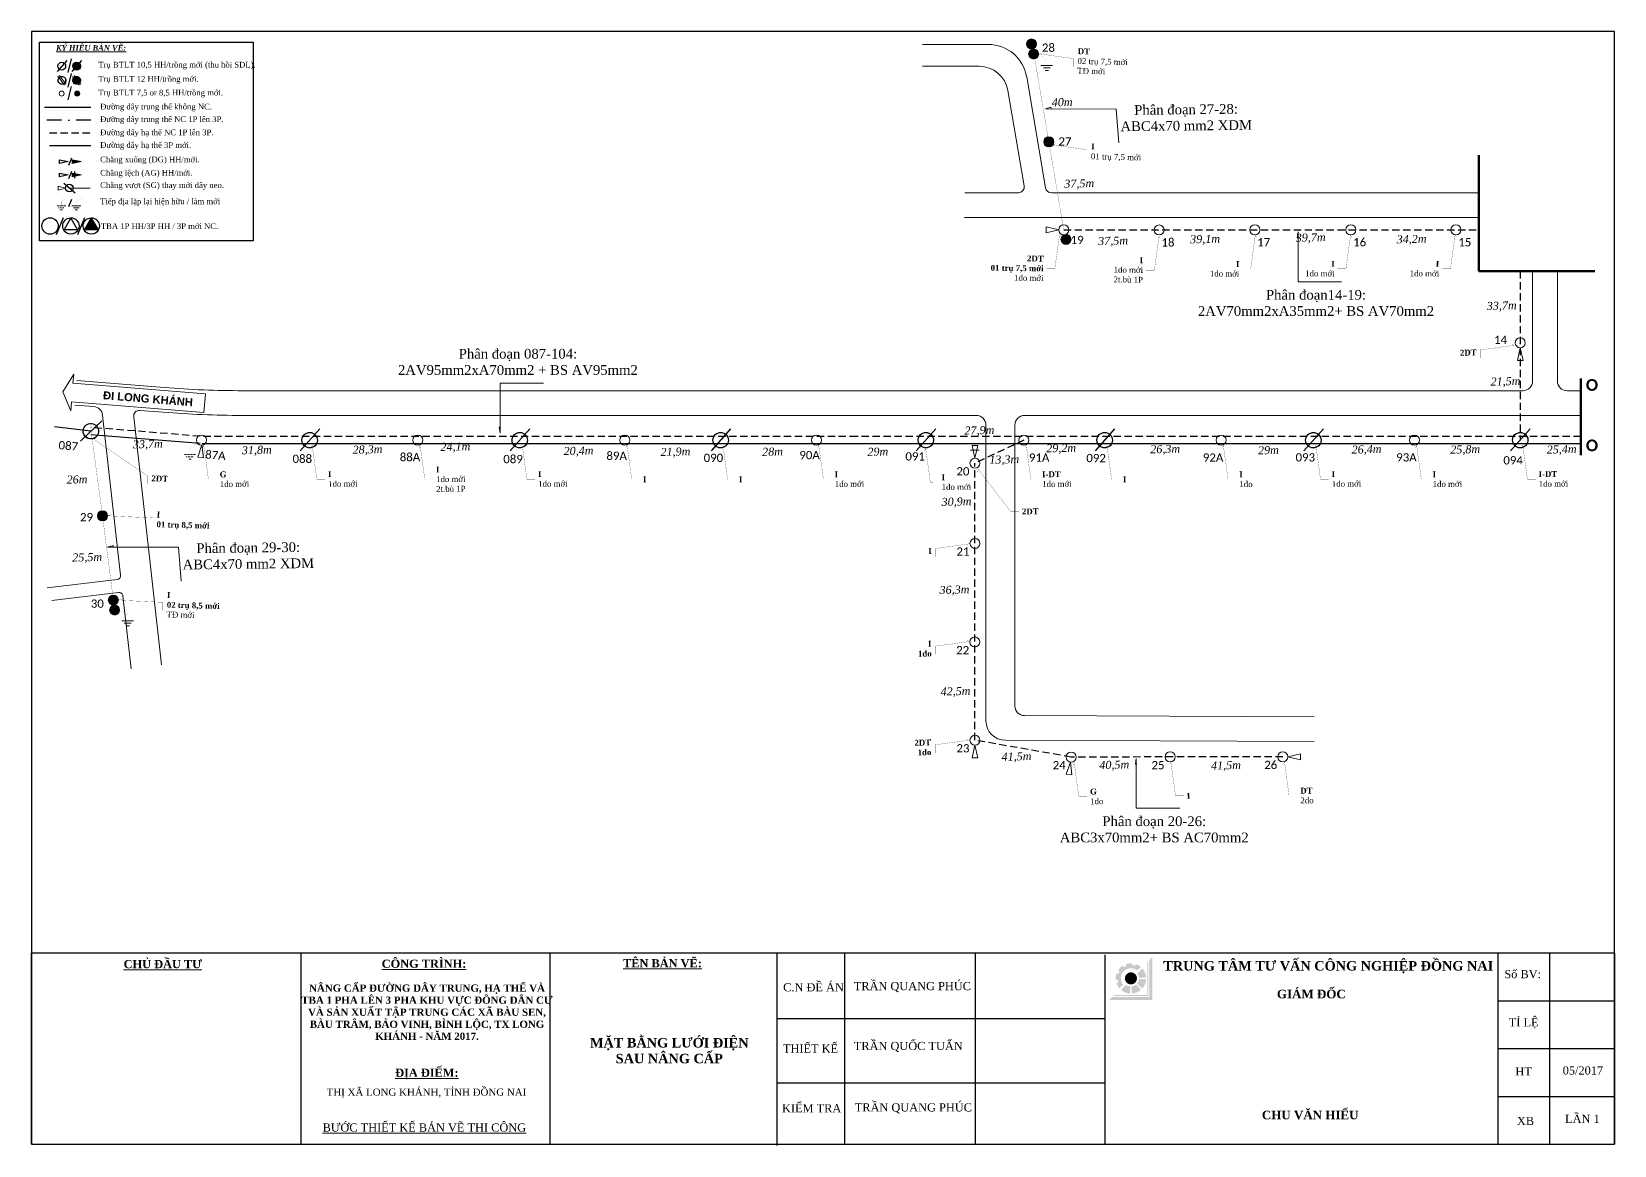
# Model space of a CAD drawing. Header units: metres. Extents: x 429925 to 893472, y 1245258 to 2552490.
# Drawn here: x 448604 to 449417, y 1260101 to 1260673 of the extents above; entities that cross this region are included whole.
import ezdxf

# ---------------------------------------------------------------- set-up
doc = ezdxf.new("R2010")
doc.units = ezdxf.units.M
doc.linetypes.add('DASHDOT', pattern=[1, 0.5, -0.25, 0, -0.25])
doc.linetypes.add('DASHED2', pattern=[0.375, 0.25, -0.125])
doc.layers.add('duong', color=2, linetype='Continuous', lineweight=15)
doc.layers.add('duong bao', color=3, linetype='Continuous', lineweight=13)
doc.layers.add('Khung ten', color=7, linetype='Continuous')
doc.layers.add('KHUNGBANVE', color=6, linetype='Continuous')
doc.styles.add('DAURAO', font='arial.ttf')
doc.styles.get("Standard").update_dxf_attribs({"font": 'arial.ttf'})
doc.styles.add('Unicode', font='times.ttf')
doc.linetypes.add('RAOKEM10', pattern='A,2.5,["x",DAURAO,S=0.75,R=0,X=0,Y=-0.252],2.5', length=5)

# ---------------------------------------------------------------- blocks, each defined once
blk = doc.blocks.new('A$C46BF4DDC')
at = {"color": 9, "linetype": 'Continuous'}
blk.add_line((9.91, 11.46), (0, 0), dxfattribs=at)
blk.add_lwpolyline([(0.89, 5.61, -1), (8.82, 5.61, -1)], format="xyb", close=True, dxfattribs=at)
blk = doc.blocks.new('A$C7B825D87')
at = {"layer": 'duong bao', "color": 1, "linetype": 'DASHED2', "lineweight": 20, "ltscale": 4}
for p, q in [((1.21, 2.48), (7.13, 2.48)), ((2.41, 1.31), (5.91, 1.31)), ((3.34, 0), (4.99, 0))]:
    blk.add_line(p, q, dxfattribs=at)
at = {"layer": 'duong bao', "color": 1, "linetype": 'DASHED2', "lineweight": 20, "ltscale": 4, "const_width": 0.0325}
blk.add_lwpolyline([(0.01, 8.11), (4.17, 5.43), (4.17, 2.48)], dxfattribs=at)
blk = doc.blocks.new('A$C16F73B65')
at = {"layer": 'duong bao', "lineweight": 50, "ltscale": 2}
blk.add_hatch(color=2, dxfattribs=at).paths.add_polyline_path([(0, 2.58, 1), (5.16, 2.58, 1)])
at = {"color": 4, "linetype": 'Continuous', "lineweight": 18}
blk.add_lwpolyline([(0, 2.58, -1), (5.16, 2.58, -1)], format="xyb", close=True, dxfattribs=at)
blk = doc.blocks.new('A$C45A47B40')
at = {"layer": 'duong bao', "color": 1, "lineweight": 20, "ltscale": 4}
for p, q in [((1.21, 2.48), (7.13, 2.48)), ((2.41, 1.31), (5.91, 1.31)), ((3.34, 0), (4.99, 0))]:
    blk.add_line(p, q, dxfattribs=at)
at = {"layer": 'duong bao', "color": 1, "lineweight": 20, "ltscale": 4, "const_width": 0.0325}
blk.add_lwpolyline([(0.01, 8.11), (4.17, 5.43), (4.17, 2.48)], dxfattribs=at)
blk = doc.blocks.new('A$C6542344A')
at = {"color": 9, "linetype": 'Continuous'}
for p, q in [((7.5, 9.8), (0, 1.2)), ((8.7, 8.6), (1.3, 0))]:
    blk.add_line(p, q, dxfattribs=at)
for points in [[(0.3, 4.9, -1), (8.2, 4.9, -1)], [(4.3, 1, -1), (4.3, 8.9, -1)]]:
    blk.add_lwpolyline(points, format="xyb", close=True, dxfattribs=at)

msp = doc.modelspace()

# ---------------------------------------------------------------- hatches: boundary and pattern name
at = {"layer": 'duong bao', "lineweight": 50, "ltscale": 2}
h = msp.add_hatch(color=256, dxfattribs=at)
edge = h.paths.add_edge_path()
edge.add_ellipse((448627.19, 1260655.05), major_axis=(1.4, 1.4), ratio=1, start_angle=364.08942, end_angle=494.94231)
edge.add_ellipse((448627.19, 1260655.05), major_axis=(1.4, 1.4), ratio=1, start_angle=134.94231, end_angle=184.08942)
edge.add_line((448625.89, 1260653.55), (448628.49, 1260656.55))
edge = h.paths.add_edge_path()
edge.add_ellipse((448627.19, 1260655.05), major_axis=(1.4, 1.4), ratio=1, start_angle=184.08942, end_angle=314.94231)
edge.add_ellipse((448627.19, 1260655.05), major_axis=(1.4, 1.4), ratio=1, start_angle=314.94231, end_angle=364.08942)
edge.add_line((448628.49, 1260656.55), (448625.89, 1260653.55))
h = msp.add_hatch(color=256, dxfattribs=at)
h.paths.add_polyline_path([(448619.21, 1260645.84, -1), (448619.98, 1260649.73, -1)], flags=17)
h.paths.add_polyline_path([(448619.98, 1260649.73, 1), (448619.21, 1260645.84, 1)], flags=17)
h = msp.add_hatch(color=256, dxfattribs=at)
edge = h.paths.add_edge_path()
edge.add_ellipse((448627.19, 1260647.73), major_axis=(1.4, 1.4), ratio=1, start_angle=364.08942, end_angle=494.94231)
edge.add_ellipse((448627.19, 1260647.73), major_axis=(1.4, 1.4), ratio=1, start_angle=134.94231, end_angle=184.08942)
edge.add_line((448625.89, 1260646.23), (448628.49, 1260649.23))
edge = h.paths.add_edge_path()
edge.add_ellipse((448627.19, 1260647.73), major_axis=(1.4, 1.4), ratio=1, start_angle=184.08942, end_angle=314.94231)
edge.add_ellipse((448627.19, 1260647.73), major_axis=(1.4, 1.4), ratio=1, start_angle=314.94231, end_angle=364.08942)
edge.add_line((448628.49, 1260649.23), (448625.89, 1260646.23))
h = msp.add_hatch(color=256, dxfattribs=at)
h.paths.add_polyline_path([(448626.81, 1260645.78, -1), (448627.58, 1260649.67, -1)], flags=17)
h.paths.add_polyline_path([(448627.58, 1260649.67, 1), (448626.81, 1260645.78, 1)], flags=17)
for points in [[(448627.58, 1260649.67, -1), (448626.81, 1260645.78, -1)], [(448629.44, 1260606.04), (448625.04, 1260606.98), (448625.04, 1260605.09)], [(448634.68, 1260576.9), (448631.22, 1260570.91), (448638.14, 1260570.91)]]:
    msp.add_hatch(color=256, dxfattribs=at).paths.add_polyline_path(points)
h = msp.add_hatch(color=256, dxfattribs=at)
h.paths.add_polyline_path([(448629.44, 1260599.2), (448626.3, 1260599.88), (448626.3, 1260598.52)])
h.paths.add_polyline_path([(448626.3, 1260598.52), (448626.3, 1260599.88), (448625.04, 1260600.15), (448625.04, 1260598.25)])
at = {"layer": 'Khung ten'}
h = msp.add_hatch(color=160, dxfattribs=at)
h.paths.add_polyline_path([(449179.66, 1260197.56), (449178.1, 1260196), (449178.1, 1260177.02), (449159.11, 1260177.02), (449157.55, 1260175.45), (449179.66, 1260175.45)])
h.paths.add_polyline_path([(449177.58, 1260195.48), (449177.06, 1260194.96), (449177.06, 1260178.06), (449160.16, 1260178.06), (449159.63, 1260177.54), (449177.58, 1260177.54)], flags=17)
for color, points in [(160, [(449173.75, 1260192.39, 0.10032), (449171.06, 1260193.93), (449170.73, 1260192.94, 0.055263), (449169.27, 1260193.25), (449169.37, 1260194.29, 0.110865), (449165.97, 1260193.87), (449166.32, 1260192.89, 0.055263), (449164.98, 1260192.23), (449164.42, 1260193.11, 0.110865), (449162, 1260190.69), (449162.88, 1260190.13, 0.055263), (449162.23, 1260188.79), (449161.24, 1260189.14, 0.110865), (449160.82, 1260185.74), (449161.86, 1260185.85, 0.055263), (449162.17, 1260184.38), (449161.18, 1260184.06, 0.10032), (449162.72, 1260181.36), (449164.57, 1260183.21, -0.904534), (449171.9, 1260190.54)]), (1, [(449171.73, 1260186.51, 1), (449165.48, 1260186.51, 1)])]:
    msp.add_hatch(color=color, dxfattribs=at).paths.add_polyline_path(points)
h = msp.add_hatch(color=104, dxfattribs=at)
h.paths.add_polyline_path([(449174.49, 1260191.66), (449171.9, 1260189.06, -0.149436), (449172.77, 1260186.79), (449176.41, 1260187.03, 0.16445)])
h.paths.add_polyline_path([(449176.41, 1260185.99), (449172.77, 1260186.23, -0.16445), (449171.74, 1260183.76), (449174.49, 1260181.36, 0.16445)])
h.paths.add_polyline_path([(449173.75, 1260180.62), (449171.35, 1260183.37, -0.16445), (449168.88, 1260182.35), (449169.13, 1260178.71, 0.16445)])
h.paths.add_polyline_path([(449168.08, 1260178.71), (449168.33, 1260182.35, -0.149436), (449166.05, 1260183.21), (449163.46, 1260180.62, 0.16445)])

# ---------------------------------------------------------------- linework, layer by layer
at = {"color": 4, "linetype": 'Continuous', "lineweight": 18}
for p, q in [((449095.34, 1260666.19), (449061.55, 1260666.19)), ((449090.66, 1260655), (449061.55, 1260655)), ((449124.78, 1260592.55), (449115.06, 1260649.55)), ((449113.8, 1260593.56), (449105.45, 1260642.52)), ((449161.05, 1260633.04), (449162.47, 1260615.69)), ((449110.84, 1260590.06), (449083.29, 1260590.06)), ((449347.24, 1260590.06), (449127.74, 1260590.06)), ((449347.24, 1260577.36), (449083.21, 1260577.36)), ((449374.89, 1260493.36), (449374.89, 1260549.71)), ((449387.59, 1260493.36), (449387.59, 1260549.71)), ((449254.44, 1260544.3), (449276.75, 1260544.3)), ((448627.31, 1260493.63), (448672.17, 1260489.99)), ((448844.59, 1260492.22), (448866.89, 1260492.22)), ((448712.56, 1260488.36), (449027.88, 1260488.36)), ((449027.88, 1260488.36), (449369.89, 1260488.36)), ((449392.59, 1260488.36), (449399.69, 1260488.36)), ((448626.29, 1260480.97), (448635.96, 1260480.19)), ((448640.52, 1260475.76), (448649.75, 1260393.55)), ((448656.46, 1260474.94), (448670.76, 1260347.54)), ((448659.68, 1260478.26), (448671.65, 1260477.29)), ((448712.05, 1260475.66), (449027.88, 1260475.66)), ((449027.88, 1260475.66), (449089.16, 1260475.66)), ((449113.98, 1260475.66), (449399.69, 1260475.66)), ((449094.16, 1260470.66), (449094.16, 1260318.79)), ((449108.98, 1260470.66), (449108.98, 1260326.51)), ((449086.24, 1260457.75), (449090.61, 1260457.81)), ((448679.41, 1260407.96), (448680.83, 1260390.61)), ((448648, 1260391.34), (448611.97, 1260387.15)), ((448648.73, 1260384.68), (448614.35, 1260380.68)), ((448650.95, 1260382.92), (448655.14, 1260345.59)), ((449113.95, 1260321.51), (449262.68, 1260320.89)), ((449104.11, 1260308.79), (449262.68, 1260308.19)), ((449171.37, 1260273.92), (449193.68, 1260273.92))]:
    msp.add_line(p, q, dxfattribs=at)
at = {"color": 7, "linetype": 'Continuous'}
for p, q in [((448624.3, 1260658.76), (448622.66, 1260651.88)), ((448624.3, 1260651.21), (448622.66, 1260644.33)), ((448624.3, 1260644.64), (448622.66, 1260637.76)), ((448623.16, 1260604.14), (448624.75, 1260607.93)), ((448623.16, 1260597.3), (448624.75, 1260601.1)), ((448626.3, 1260597.49), (448626.3, 1260600.91)), ((448626.3, 1260597.49), (448626.3, 1260600.91)), ((448623.16, 1260582.94), (448624.75, 1260586.74)), ((448616.76, 1260568.54), (448620.4, 1260577.24)), ((448627.75, 1260568.54), (448631.4, 1260577.24))]:
    msp.add_line(p, q, dxfattribs=at)
at = {"color": 1, "lineweight": 30, "ltscale": 15}
for p, q in [((448634.47, 1260633.79), (448610.63, 1260633.79)), ((448634.46, 1260467.56), (448615.8, 1260469.74)), ((448690.63, 1260461.18), (448634.46, 1260465.73)), ((449027.88, 1260461.13), (448691.67, 1260461.13)), ((449399.69, 1260461.13), (449027.88, 1260461.13))]:
    msp.add_line(p, q, dxfattribs=at)
at = {"color": 1, "linetype": 'DASHDOT', "lineweight": 30, "ltscale": 15}
msp.add_line((448634.47, 1260627.33), (448610.63, 1260627.33), dxfattribs=at)
at = {"color": 5, "linetype": 'DASHED2', "lineweight": 30, "ltscale": 15}
for p, q in [((448613.3, 1260620.82), (448634.5, 1260620.82)), ((449134.09, 1260571.01), (449347.24, 1260571.01)), ((449368.54, 1260549.71), (449368.54, 1260462.96)), ((448690.63, 1260464.94), (448634.46, 1260469.49)), ((449027.88, 1260464.89), (448691.67, 1260464.89)), ((449399.69, 1260464.89), (449027.88, 1260464.89)), ((449113.66, 1260462.96), (449088.5, 1260451.09)), ((449088.5, 1260308.84), (449088.5, 1260451.09)), ((449137.93, 1260300.18), (449088.5, 1260308.84)), ((449246.58, 1260300.32), (449137.93, 1260300.18))]:
    msp.add_line(p, q, dxfattribs=at)
at = {"color": 9, "linetype": 'Continuous'}
msp.add_lwpolyline([(448604.07, 1260101.28), (449416.86, 1260101.28), (449416.86, 1260672.78), (448604.07, 1260672.78)], close=True, dxfattribs=at)
at = {"color": 7, "linetype": 'Continuous'}
for points in [[(448608.11, 1260667.46), (448717.82, 1260667.46), (448717.82, 1260565.31), (448608.11, 1260565.31)], [(448618.39, 1260606.98), (448622.79, 1260606.04), (448618.39, 1260605.09)], [(448625.04, 1260606.98), (448629.44, 1260606.04), (448625.04, 1260605.09)], [(448625.04, 1260606.98), (448629.44, 1260606.04), (448625.04, 1260605.09)], [(448618.39, 1260600.15), (448622.79, 1260599.2), (448618.39, 1260598.25)], [(448625.04, 1260600.15), (448629.44, 1260599.2), (448625.04, 1260598.25)], [(448625.04, 1260600.15), (448629.44, 1260599.2), (448625.04, 1260598.25)], [(448620.75, 1260570.91), (448624.21, 1260576.9), (448627.67, 1260570.91)], [(448631.22, 1260570.91), (448634.68, 1260576.9), (448638.14, 1260570.91)], [(448631.22, 1260570.91), (448634.68, 1260576.9), (448638.14, 1260570.91)], [(448631.22, 1260570.91), (448634.68, 1260576.9), (448638.14, 1260570.91)]]:
    msp.add_lwpolyline(points, close=True, dxfattribs=at)
at = {"color": 9, "linetype": 'Continuous'}
for points in [[(448619.21, 1260645.84, -1), (448619.98, 1260649.73, -1)], [(448621.54, 1260647.4, -1), (448617.65, 1260648.17, -1)], [(448626.81, 1260645.78, -1), (448627.58, 1260649.67, -1)], [(448629.14, 1260647.34, -1), (448625.25, 1260648.11, -1)]]:
    msp.add_lwpolyline(points, format="xyb", close=True, dxfattribs=at)
at = {"color": 4, "linetype": 'Continuous', "lineweight": 18}
for points in [[(448618.19, 1260640.96, -1), (448620.77, 1260640.96, -1)], [(449134.09, 1260568.43, -1), (449134.09, 1260573.58, -1)], [(449183.07, 1260568.34, -1), (449183.07, 1260573.5, -1)], [(449232.22, 1260568.42, -1), (449232.22, 1260573.58, -1)], [(449281.52, 1260568.43, -1), (449281.52, 1260573.58, -1)], [(449335.51, 1260568.43, -1), (449335.51, 1260573.58, -1)], [(449365.96, 1260513.01, -1), (449371.12, 1260513.01, -1)], [(448630.51, 1260467.89, -1), (448638.42, 1260467.24, -1)], [(448742.88, 1260462.96, -1), (448750.82, 1260462.96, -1)], [(448850.75, 1260462.96, -1), (448858.69, 1260462.96, -1)], [(448953.94, 1260462.96, -1), (448961.88, 1260462.96, -1)], [(449059.31, 1260462.96, -1), (449067.25, 1260462.96, -1)], [(449151.14, 1260462.96, -1), (449159.08, 1260462.96, -1)], [(449258.32, 1260462.96, -1), (449266.26, 1260462.96, -1)], [(449364.57, 1260462.96, -1), (449372.51, 1260462.96, -1)], [(448688.72, 1260462.96, -1), (448693.88, 1260462.96, -1)], [(448799.82, 1260462.96, -1), (448804.98, 1260462.96, -1)], [(448906.12, 1260462.96, -1), (448911.28, 1260462.96, -1)], [(449004.54, 1260462.96, -1), (449009.7, 1260462.96, -1)], [(449111.08, 1260462.96, -1), (449116.24, 1260462.96, -1)], [(449212.32, 1260462.96, -1), (449217.48, 1260462.96, -1)], [(449311.6, 1260462.96, -1), (449316.76, 1260462.96, -1)], [(449085.93, 1260451.09, -1), (449091.08, 1260451.09, -1)], [(449085.93, 1260409.93, -1), (449091.08, 1260409.93, -1)], [(449085.81, 1260359.28, -1), (449090.97, 1260359.28, -1)], [(449085.93, 1260308.84, -1), (449091.08, 1260308.84, -1)], [(449135.35, 1260300.18, -1), (449140.51, 1260300.18, -1)], [(449186.15, 1260300.32, -1), (449191.31, 1260300.32, -1)], [(449244, 1260300.32, -1), (449249.16, 1260300.32, -1)]]:
    msp.add_lwpolyline(points, format="xyb", close=True, dxfattribs=at)
for points in [[(449127.64, 1260633.2), (449127.55, 1260633.96), (449124.65, 1260633.14), (449161.05, 1260633.04)], [(449131.51, 1260571.01), (449125, 1260572.49), (449125, 1260569.5), (449131.51, 1260571.01)], [(449254.78, 1260566.84), (449254.01, 1260566.84), (449254.44, 1260569.9), (449254.44, 1260544.3)], [(449368.54, 1260510.43), (449367.06, 1260503.92), (449370.05, 1260503.92), (449368.54, 1260510.43)], [(448844.92, 1260469.68), (448844.15, 1260469.68), (448844.59, 1260466.62), (448844.59, 1260492.22)], [(448691.4, 1260460.53), (448689.37, 1260454.17), (448692.34, 1260453.92), (448691.4, 1260460.53)], [(449088.5, 1260453.66), (449089.99, 1260460.18), (449087, 1260460.17), (449088.5, 1260453.66)], [(448646, 1260408.12), (448645.91, 1260408.88), (448643.01, 1260408.06), (448679.41, 1260407.96)], [(449088.5, 1260306.26), (449089.99, 1260299.75), (449087, 1260299.76), (449088.5, 1260306.26)], [(449137.61, 1260297.62), (449138.3, 1260290.98), (449135.33, 1260291.34), (449137.61, 1260297.62)], [(449171.71, 1260296.46), (449170.94, 1260296.46), (449171.37, 1260299.52), (449171.37, 1260273.92)], [(449249.16, 1260300.32), (449255.67, 1260298.83), (449255.67, 1260301.82), (449249.16, 1260300.32)]]:
    msp.add_lwpolyline(points, dxfattribs=at)
for points in [[(448621.48, 1260592.43), (448617.75, 1260591.44), (448617.75, 1260593.43)], [(448693.31, 1260486.71), (448625.26, 1260492.19), (448625.65, 1260496.94), (448620.13, 1260487.83), (448624.11, 1260477.95), (448624.5, 1260482.7), (448692.54, 1260477.21)]]:
    msp.add_lwpolyline(points, close=True, dxfattribs=at)
at = {"color": 7, "linetype": 'Continuous'}
for points in [[(448609.34, 1260572.94, -1), (448617.74, 1260572.97, -1)], [(448620, 1260572.94, -1), (448628.39, 1260572.97, -1)], [(448630.47, 1260572.94, -1), (448638.86, 1260572.97, -1)], [(448630.47, 1260572.94, -1), (448638.86, 1260572.97, -1)], [(448630.47, 1260572.94, -1), (448638.86, 1260572.97, -1)]]:
    msp.add_lwpolyline(points, format="xyb", close=True, dxfattribs=at)
at = {"color": 4, "linetype": 'Continuous', "lineweight": 18}
for centre, radius, start, end in [((449095.34, 1260646.19), 20, 9.67672, 90), ((449090.66, 1260640), 15, 9.67672, 90), ((449110.84, 1260593.06), 3, 270, 9.67672), ((449127.74, 1260593.06), 3, 189.67672, 270), ((449369.89, 1260493.36), 5, 270, 0), ((449392.59, 1260493.36), 5, 180, 270), ((448712.56, 1260988.36), 500, 265.36599, 270), ((448635.55, 1260475.2), 5, 6.40626, 85.36599), ((448659.44, 1260475.27), 3, 85.36599, 186.40626), ((448712.05, 1260975.66), 500, 265.36599, 270), ((449089.16, 1260470.66), 5, 0, 90), ((449113.98, 1260470.66), 5, 90, 180), ((448647.76, 1260393.33), 2, 276.64103, 6.40626), ((448648.96, 1260382.7), 2, 6.40626, 96.64103), ((449113.98, 1260326.51), 5, 180, 269.6705), ((449104.16, 1260318.79), 10, 180, 269.70831)]:
    msp.add_arc(centre, radius, start, end, dxfattribs=at)
at = {"layer": 'duong bao', "color": 6, "linetype": 'RAOKEM10', "lineweight": 30, "ltscale": 2}
msp.add_line((448613.3, 1260614.32), (448634.5, 1260614.32), dxfattribs=at)
at = {"layer": 'duong bao', "lineweight": 50, "ltscale": 2}
for p, q in [((449347.24, 1260549.71), (449347.24, 1260609.34)), ((449347.24, 1260549.71), (449406.87, 1260549.71)), ((449399.69, 1260494.68), (449399.69, 1260455.28))]:
    msp.add_line(p, q, dxfattribs=at)
at = {"layer": 'duong bao', "lineweight": 18, "ltscale": 2}
msp.add_line((448634.11, 1260592.38), (448623.52, 1260592.38), dxfattribs=at)
at = {"layer": 'duong bao', "color": 4, "lineweight": 15, "ltscale": 2, "const_width": 0.1}
for points in [[(449122.9, 1260662.01), (449121.88, 1260661.33), (449139.11, 1260658.97), (449139.13, 1260654.76)], [(449129.85, 1260615.21), (449128.83, 1260614.53), (449146.06, 1260612.17), (449146.07, 1260607.95)], [(449132.59, 1260567.36), (449131.91, 1260568.38), (449129.55, 1260551.15), (449125.33, 1260551.13)], [(449183.68, 1260566.52), (449183, 1260567.54), (449180.64, 1260550.31), (449176.42, 1260550.29)], [(449233.13, 1260567.08), (449232.45, 1260568.1), (449230.09, 1260550.87), (449225.87, 1260550.85)], [(449282.06, 1260567.17), (449281.38, 1260568.19), (449279.02, 1260550.96), (449274.81, 1260550.94)], [(449335.73, 1260567.17), (449335.05, 1260568.19), (449332.69, 1260550.96), (449328.48, 1260550.94)], [(449364.37, 1260512.35), (449365.39, 1260511.67), (449348.16, 1260509.31), (449348.15, 1260505.09)], [(448637.66, 1260463.55), (448635.5, 1260463.73), (448663.56, 1260444.6), (448663.58, 1260440.38)], [(448691.82, 1260459.04), (448692.5, 1260460.06), (448694.86, 1260442.83), (448699.07, 1260442.82)], [(448747.47, 1260459.16), (448748.15, 1260460.18), (448750.51, 1260442.95), (448754.73, 1260442.93)], [(448802.92, 1260459.04), (448803.6, 1260460.06), (448805.96, 1260442.83), (448810.17, 1260442.82)], [(448855.34, 1260459.16), (448856.02, 1260460.18), (448858.38, 1260442.95), (448862.6, 1260442.93)], [(448909.21, 1260459.04), (448909.89, 1260460.06), (448912.25, 1260442.83), (448916.47, 1260442.82)], [(448958.42, 1260459.04), (448959.1, 1260460.06), (448961.46, 1260442.83), (448965.68, 1260442.82)], [(449007.64, 1260459.04), (449008.32, 1260460.06), (449010.68, 1260442.83), (449014.89, 1260442.82)], [(449062.54, 1260457.55), (449063.22, 1260458.57), (449065.58, 1260441.34), (449069.79, 1260441.32)], [(449114.17, 1260459.04), (449114.85, 1260460.06), (449117.21, 1260442.83), (449121.43, 1260442.82)], [(449155.63, 1260459.04), (449156.31, 1260460.06), (449158.67, 1260442.83), (449162.88, 1260442.82)], [(449215.42, 1260459.04), (449216.1, 1260460.06), (449218.46, 1260442.83), (449222.67, 1260442.82)], [(449262.91, 1260459.16), (449263.59, 1260460.18), (449265.95, 1260442.95), (449270.17, 1260442.93)], [(449314.69, 1260459.04), (449315.38, 1260460.06), (449317.73, 1260442.83), (449321.95, 1260442.82)], [(449369.16, 1260459.16), (449369.84, 1260460.18), (449372.2, 1260442.95), (449376.42, 1260442.93)], [(449089.87, 1260446.11), (449090.19, 1260447.98), (449106.83, 1260426.29), (449111.05, 1260426.27)], [(448645.15, 1260424.69), (448643.03, 1260424.11), (448666.18, 1260423.05), (448666.2, 1260418.83)], [(449084.6, 1260410.37), (449085.62, 1260409.69), (449068.39, 1260407.33), (449068.38, 1260403.11)], [(448650.39, 1260381.33), (448648.27, 1260380.75), (448671.41, 1260379.69), (448671.43, 1260375.47)], [(449084.48, 1260360.2), (449085.5, 1260359.52), (449068.27, 1260357.16), (449068.26, 1260352.94)], [(449084.29, 1260309.51), (449085.31, 1260308.83), (449068.08, 1260306.47), (449068.07, 1260302.25)], [(449138.78, 1260296.12), (449139.46, 1260297.14), (449141.82, 1260279.91), (449146.03, 1260279.9)], [(449188.46, 1260296.5), (449189.14, 1260297.52), (449191.5, 1260280.29), (449195.71, 1260280.27)], [(449246.78, 1260296.59), (449247.46, 1260297.61), (449249.82, 1260280.38), (449254.03, 1260280.36)]]:
    msp.add_lwpolyline(points, dxfattribs=at)
at = {"layer": 'duong bao', "color": 6, "linetype": 'RAOKEM10', "lineweight": 30, "ltscale": 2, "const_width": 0.1}
for points in [[(449134.09, 1260571.01), (449126.43, 1260616.2), (449119.37, 1260657.93)], [(448634.57, 1260467.67), (448640.45, 1260424.11), (448646.01, 1260380.84), (448646.72, 1260375.39)]]:
    msp.add_lwpolyline(points, dxfattribs=at)
at = {"layer": 'KHUNGBANVE', "color": 2}
for p, q in [((448604.07, 1260101.28), (448604.07, 1260199.44)), ((449416.86, 1260199.44), (448604.07, 1260199.44)), ((448742.55, 1260101.72), (448742.55, 1260199.58)), ((448870.4, 1260101.28), (448870.4, 1260199.44)), ((448986.85, 1260100.76), (448986.85, 1260199.44)), ((449021.75, 1260100.98), (449021.75, 1260199.44)), ((449088.83, 1260101.28), (449088.83, 1260199.14)), ((449155.29, 1260101.28), (449155.29, 1260198.62)), ((449357.22, 1260101.06), (449357.22, 1260199.44)), ((449383.73, 1260101.06), (449383.73, 1260199.44)), ((449416.86, 1260199.44), (449416.86, 1260101.28)), ((449416.86, 1260174.84), (449357.22, 1260174.84)), ((449155.29, 1260165.8), (448986.85, 1260165.8)), ((449416.86, 1260150.25), (449357.22, 1260150.25)), ((449155.29, 1260132.73), (448986.85, 1260132.73)), ((449416.86, 1260125.65), (449357.22, 1260125.65)), ((448604.07, 1260101.28), (449416.86, 1260101.28))]:
    msp.add_line(p, q, dxfattribs=at)

# ---------------------------------------------------------------- block references
at = {"color": 4, "linetype": 'Continuous', "lineweight": 18, "yscale": 0.5, "zscale": 0.5}
for p, xscale, rotation in [((448617.11, 1260652.25), 0.5000000000041764, 359.9423113320694), ((448624.76, 1260652.25), 0.5000000000041764, 359.9423113320694), ((448620.66, 1260594.86), 0.5000000000211088, 269.9863334116617)]:
    msp.add_blockref('A$C46BF4DDC', p, dxfattribs=dict(at, xscale=xscale, rotation=rotation))
at = {"color": 4, "linetype": 'Continuous', "lineweight": 18}
for p, rotation in [((448629.1, 1260462.44), 354.5561377938774), ((448741.92, 1260457.41), 359.190150887879), ((448849.79, 1260457.41), 359.190150887879), ((448952.97, 1260457.41), 359.190150887879), ((449058.34, 1260457.41), 359.190150887879), ((449150.18, 1260457.41), 359.190150887879), ((449257.36, 1260457.41), 359.190150887879), ((449363.61, 1260457.41), 359.190150887879)]:
    msp.add_blockref('A$C46BF4DDC', p, dxfattribs=dict(at, rotation=rotation))
at = {"layer": 'duong bao', "lineweight": 50, "ltscale": 2}
for name, p in [('A$C16F73B65', (449115.01, 1260663.86)), ('A$C16F73B65', (449116.08, 1260658.71)), ('A$C45A47B40', (449121.21, 1260652.9)), ('A$C16F73B65', (449123.86, 1260613.62)), ('A$C16F73B65', (449132.69, 1260563.47)), ('A$C16F73B65', (448637.87, 1260421.53)), ('A$C16F73B65', (448643.43, 1260378.26)), ('A$C16F73B65', (448644.1, 1260373.14)), ('A$C45A47B40', (448649.25, 1260367.61))]:
    msp.add_blockref(name, p, dxfattribs=at)
at = {"layer": 'duong bao', "lineweight": 50, "ltscale": 2, "xscale": 0.4999999999677948, "yscale": 0.5, "zscale": 0.5, "rotation": 78.73382310779768}
for p in [(448621.59, 1260645.21), (448629.19, 1260645.15)]:
    msp.add_blockref('A$C6542344A', p, dxfattribs=at)
at = {"layer": 'duong bao', "lineweight": 50, "ltscale": 2}
for name, p, xscale, yscale, zscale in [('A$C16F73B65', (448626.22, 1260639.67), 0.5, 0.5, 0.5), ('A$C7B825D87', (448622.57, 1260581.29), -0.8000000000029104, 0.7999999999883585, 0.8), ('A$C45A47B40', (448630.33, 1260581.31), -0.8000000000029104, 0.7999999999883585, 0.8)]:
    msp.add_blockref(name, p, dxfattribs=dict(at, xscale=xscale, yscale=yscale, zscale=zscale))
at = {"layer": 'duong bao', "lineweight": 50, "ltscale": 2, "xscale": -1}
msp.add_blockref('A$C7B825D87', (448689.35, 1260453.17), dxfattribs=at)

# ---------------------------------------------------------------- texts
at = {"color": 4, "linetype": 'Continuous', "lineweight": 18, "attachment_point": 5}
for s, insert, char_height, width in [('\\C7;\\fTimes New Roman|b1|i1|;\\H2.8669647164643;\\LKÝ HIỆU BẢN VẼ\\l\\L:\\l', (448634.57, 1260663.99), 2.867, 49.2057), ('{\\fCalibri|b0|i0|c0|p34;\\C7;28}', (449126.23, 1260664.53), 4.2333, 21.59), ('{\\fCalibri|b0|i0|c0|p34;\\C7;27}', (449134.73, 1260616.39), 4.2333, 21.59), ('{\\fCalibri|b0|i0|c0|p34;\\C7;19}', (449140.98, 1260565.77), 4.2333, 21.59), ('{\\fCalibri|b0|i0|c0|p34;\\C7;18}', (449187.64, 1260564.52), 4.2333, 21.59), ('{\\fCalibri|b0|i0|c0|p34;\\C7;17}', (449236.78, 1260564.6), 4.2333, 21.59), ('{\\fCalibri|b0|i0|c0|p34;\\C7;16}', (449286.08, 1260564.61), 4.2333, 21.59), ('{\\fCalibri|b0|i0|c0|p34;\\C7;15}', (449340.07, 1260564.61), 4.2333, 21.59), ('{\\fTimes New Roman|b0|i0|c0|p18;\\C7;Phân đoạn14-19:\\P2AV70mm2xA35mm2+ BS AV70mm2}', (449263.65, 1260533.4), 5, 159.6171), ('{\\fCalibri|b0|i0|c0|p34;\\C7;14}', (449358.44, 1260514.52), 4.2333, 21.59), ('{\\fTimes New Roman|b0|i0|c0|p18;\\C7;Phân đoạn 087-104:\\P2AV95mm2xA70mm2 + BS AV95mm2}', (448853.79, 1260503.12), 5, 159.6171), ('{\\fCalibri|b1|i0|c0|p34;\\C7;O}', (449405.38, 1260491.29), 6, 21.59), ('{\\fCalibri|b1|i0|c0|p34;\\C7;O}', (449405.38, 1260460.24), 6, 21.59), ('\\C7;\\fCalibri|b0|i0|;\\H4.2333171844482;088', (448743.06, 1260453.38), 4.2333, 21.59), ('{\\fCalibri|b0|i0|c238|p34;\\C7;8\\fCalibri|b0|i0|c0|p34;8A}', (448798.36, 1260454.24), 4.2333, 21.59), ('\\C7;\\fCalibri|b0|i0|;\\H4.2333171844482;089', (448851.3, 1260453.23), 4.2333, 21.59), ('{\\fCalibri|b0|i0|c238|p34;\\C7;8\\fCalibri|b0|i0|c0|p34;9A}', (448904.51, 1260454.91), 4.2333, 21.59), ('\\C7;\\fCalibri|b0|i0|;\\H4.2333171844482;090', (448954.19, 1260453.85), 4.2333, 21.59), ('{\\fCalibri|b0|i0|c238|p34;\\H1x;\\C7;90\\fCalibri|b0|i0|c0|p34;A}', (449003.56, 1260455.28), 4.2333, 21.59), ('\\C7;\\fCalibri|b0|i0|;\\H4.2333171844482;091', (449057.8, 1260454.6), 4.2333, 21.59), ('{\\fCalibri|b0|i0|c0|p34;\\C7;91A}', (449121.49, 1260454), 4.2333, 21.59), ('\\C7;\\fCalibri|b0|i0|;\\H4.2333171844482;092', (449150.73, 1260453.74), 4.2333, 21.59), ('{\\fCalibri|b0|i0|c238|p34;\\H1x;\\C7;92\\fCalibri|b0|i0|c0|p34;A}', (449210.8, 1260454.03), 4.2333, 21.59), ('\\C7;\\fCalibri|b0|i0|;\\H4.2333171844482;093', (449258.16, 1260454.1), 4.2333, 21.59), ('{\\fCalibri|b0|i0|c238|p34;\\H1x;\\C7;93\\fCalibri|b0|i0|c0|p34;A}', (449310.09, 1260454.1), 4.2333, 21.59), ('\\C7;\\fCalibri|b0|i0|;\\H4.2333171844482;094', (449364.88, 1260452.58), 4.2333, 21.59), ('{\\fCalibri|b0|i0|c0|p34;\\C7;20}', (449082.33, 1260446.92), 4.2333, 21.59), ('{\\fCalibri|b0|i0|c0|p34;\\C7;29}', (448632.25, 1260423.43), 4.2333, 21.59), ('{\\fCalibri|b0|i0|c0|p34;\\C7;21}', (449082.33, 1260405.76), 4.2333, 21.59), ('{\\fCalibri|b0|i0|c0|p34;\\C7;30}', (448637.8, 1260378.97), 4.2333, 21.59), ('{\\fCalibri|b0|i0|c0|p34;\\C7;22}', (449082.22, 1260355.12), 4.2333, 21.59), ('{\\fCalibri|b0|i0|c0|p34;\\C7;23}', (449082.33, 1260304.67), 4.2333, 21.59), ('{\\fCalibri|b0|i0|c0|p34;\\C7;24}', (449131.76, 1260296.01), 4.2333, 21.59), ('{\\fCalibri|b0|i0|c0|p34;\\C7;25}', (449182.5, 1260296.01), 4.2333, 21.59), ('{\\fCalibri|b0|i0|c0|p34;\\C7;26}', (449240.41, 1260296.15), 4.2333, 21.59), ('{\\fTimes New Roman|b0|i0|c0|p18;\\C7;Phân đoạn 20-26:\\PABC3x70mm2+ BS AC70mm2}', (449180.58, 1260263.03), 5, 159.6171)]:
    msp.add_mtext(s, dxfattribs=dict(at, insert=insert, char_height=char_height, width=width))
at = {"color": 4, "linetype": 'Continuous', "lineweight": 18}
for s, insert, char_height, width, attachment_point, rotation in [('{\\fTimes New Roman|b1|i0|c0|p18;\\C7;DT\\P\\fTimes New Roman|b0|i0|c0|p18;02 trụ 7,5 mới\\fTimes New Roman|b1|i0|c0|p18;\\P\\fTimes New Roman|b0|i0|c0|p18;TĐ mới}', (449141.17, 1260657.72), 3, 32.8351, 4, 358.50557), ('{\\fTimes New Roman|b0|i1|c0|p18;\\C7;40m}', (449133.28, 1260636.55), 4.1093, 22.225, 5, 1.49443), ('{\\fTimes New Roman|b0|i0|c0|p18;\\C7;Phân đoạn 27-28:\\PABC4x70 mm2 XDM}', (449196.96, 1260628.64), 5, 150.7075, 5, 0.65661), ('{\\fTimes New Roman|b1|i0|c0|p18;\\C7;I\\P\\fTimes New Roman|b0|i0|c0|p18;01 trụ 7,5 mới}', (449148.11, 1260610.91), 3, 29.0703, 4, 358.50557), ('{\\fTimes New Roman|b0|i1|c0|p18;\\C7;37,5m}', (449142.08, 1260594.34), 4.1093, 22.225, 5, 1.49443), ('{\\fTimes New Roman|b0|i1|c0|p18;\\C7;37,5m}', (449159.45, 1260564.91), 4.1093, 22.225, 5, 1.49443), ('{\\fTimes New Roman|b0|i1|c0|p18;\\C7;39,1m}', (449206.7, 1260565.82), 4.1093, 22.225, 5, 1.49443), ('{\\fTimes New Roman|b0|i1|c0|p18;\\C7;39,7m}', (449260.92, 1260566.6), 4.1093, 22.225, 5, 1.49443), ('{\\fTimes New Roman|b0|i1|c0|p18;\\C7;34,2m}', (449312.75, 1260565.8), 4.1093, 22.225, 5, 1.49443), ('{\\fTimes New Roman|b1|i0|c0|p18;\\C7;2DT\\P01 trụ 7,5 mới\\P\\fTimes New Roman|b0|i0|c0|p18;1do mới}', (449123.75, 1260551.17), 3, 30.2977, 6, 359.39231), ('{\\fTimes New Roman|b1|i0|c0|p18;\\C7;I\\P\\fTimes New Roman|b0|i0|c0|p18;1do mới\\P2t.bù 1P}', (449174.84, 1260550.32), 3, 22.225, 6, 359.39231), ('{\\fTimes New Roman|b1|i0|c0|p18;\\C7;I\\P\\fTimes New Roman|b0|i0|c0|p18;1do mới}', (449224.29, 1260550.88), 3, 22.225, 6, 359.39231), ('{\\fTimes New Roman|b1|i0|c0|p18;\\C7;I\\P\\fTimes New Roman|b0|i0|c0|p18;1do mới}', (449273.23, 1260550.98), 3, 22.225, 6, 359.39231), ('{\\fTimes New Roman|b1|i0|c0|p18;\\C7;I\\P\\fTimes New Roman|b0|i0|c0|p18;1do mới}', (449326.9, 1260550.97), 3, 22.225, 6, 359.39231), ('{\\fTimes New Roman|b0|i1|c0|p18;\\C7;33,7m}', (449359.02, 1260531.6), 4.1093, 22.225, 5, 1.49443), ('{\\fTimes New Roman|b1|i0|c0|p18;\\C7;2DT}', (449346.11, 1260508.06), 3, 22.225, 6, 1.49443), ('{\\fTimes New Roman|b0|i1|c0|p18;\\C7;21,5m}', (449360.97, 1260492.73), 4.1093, 22.225, 5, 1.49443), ('\\C7;\\fArial Unicode MS|b1|i0|;\\H4.1092942200601;ĐI LONG KHÁNH', (448663.8, 1260484.21), 4.1093, 73.025, 5, 355.41042), ('{\\fTimes New Roman|b0|i1|c0|p18;\\C7;27,9m}', (449090.79, 1260467.6), 4.1093, 22.225, 5, 1.49443), ('\\C7;\\fCalibri|b0|i0|;\\H4.2333171844482;087', (448622.91, 1260460.05), 4.2333, 21.59, 5, 355.36599), ('{\\fTimes New Roman|b0|i1|c0|p18;\\C7;33,7m}', (448663.74, 1260460.51), 4.1093, 22.225, 5, 1.49443), ('{\\fCalibri|b0|i0|c238|p34;\\H1x;\\C7;87\\fCalibri|b0|i0|c0|p34;A}', (448698.44, 1260455.25), 4.2333, 21.59, 5, 355.36599), ('{\\fTimes New Roman|b0|i1|c0|p18;\\C7;31,8m}', (448719.7, 1260457.48), 4.1093, 22.225, 5, 1.49443), ('{\\fTimes New Roman|b0|i1|c0|p18;\\C7;28,3m}', (448776.54, 1260457.72), 4.1093, 22.225, 5, 1.49443), ('{\\fTimes New Roman|b0|i1|c0|p18;\\C7;24,1m}', (448821.67, 1260459.2), 4.1093, 22.225, 5, 1.49443), ('{\\fTimes New Roman|b0|i1|c0|p18;\\C7;20,4m}', (448884.92, 1260457.05), 4.1093, 22.225, 5, 1.49443), ('{\\fTimes New Roman|b0|i1|c0|p18;\\C7;21,9m}', (448934.7, 1260456.58), 4.1093, 22.225, 5, 1.49443), ('{\\fTimes New Roman|b0|i1|c0|p18;\\C7;28m}', (448984.55, 1260457.05), 4.1093, 22.225, 5, 1.49443), ('{\\fTimes New Roman|b0|i1|c0|p18;\\C7;29m}', (449038.62, 1260457.05), 4.1093, 22.225, 5, 1.49443), ('{\\fTimes New Roman|b0|i1|c0|p18;\\C7;29,2m}', (449132.77, 1260458.42), 4.1093, 22.225, 5, 1.49443), ('{\\fTimes New Roman|b0|i1|c0|p18;\\C7;26,3m}', (449186.2, 1260457.94), 4.1093, 22.225, 5, 1.49443), ('{\\fTimes New Roman|b0|i1|c0|p18;\\C7;29m}', (449239.22, 1260457.81), 4.1093, 22.225, 5, 1.49443), ('{\\fTimes New Roman|b0|i1|c0|p18;\\C7;26,4m}', (449289.61, 1260457.81), 4.1093, 22.225, 5, 1.49443), ('{\\fTimes New Roman|b0|i1|c0|p18;\\C7;25,8m}', (449340.27, 1260457.79), 4.1093, 22.225, 5, 1.49443), ('{\\fTimes New Roman|b0|i1|c0|p18;\\C7;25,4m}', (449389.81, 1260457.8), 4.1093, 22.225, 5, 1.49443), ('{\\fTimes New Roman|b0|i1|c0|p18;\\C7;13,3m}', (449103.55, 1260452.57), 4.1093, 22.225, 5, 1.49443), ('{\\fTimes New Roman|b0|i1|c0|p18;\\C7;26m}', (448627.36, 1260442.77), 4.1093, 22.225, 5, 1.49443), ('{\\fTimes New Roman|b1|i0|c0|p18;\\C7;2DT}', (448665.62, 1260443.34), 3, 30.108, 4, 358.50557), ('{\\fTimes New Roman|b1|i0|c0|p18;\\C7;G\\P\\fTimes New Roman|b0|i0|c0|p18;1do mới}', (448700.65, 1260442.85), 3, 22.225, 4, 0.60769), ('{\\fTimes New Roman|b1|i0|c0|p18;\\C7;I\\P\\fTimes New Roman|b0|i0|c0|p18;1do mới}', (448756.3, 1260442.96), 3, 22.225, 4, 0.60769), ('{\\fTimes New Roman|b1|i0|c0|p18;\\C7;I\\P\\fTimes New Roman|b0|i0|c0|p18;1do mới\\P2t.bù 1P}', (448811.75, 1260442.85), 3, 22.225, 4, 0.60769), ('{\\fTimes New Roman|b1|i0|c0|p18;\\C7;I\\P\\fTimes New Roman|b0|i0|c0|p18;1do mới}', (448864.17, 1260442.96), 3, 22.225, 4, 0.60769), ('{\\fTimes New Roman|b1|i0|c0|p18;\\C7;I}', (448918.05, 1260442.85), 3, 22.225, 4, 0.60769), ('{\\fTimes New Roman|b1|i0|c0|p18;\\C7;I}', (448967.26, 1260442.85), 3, 22.225, 4, 0.60769), ('{\\fTimes New Roman|b1|i0|c0|p18;\\C7;I\\P\\fTimes New Roman|b0|i0|c0|p18;1do mới}', (449016.47, 1260442.85), 3, 22.225, 4, 0.60769), ('{\\fTimes New Roman|b1|i0|c0|p18;\\C7;I\\P\\fTimes New Roman|b0|i0|c0|p18;1do mới}', (449071.37, 1260441.35), 3, 22.225, 4, 0.60769), ('{\\fTimes New Roman|b1|i0|c0|p18;\\C7;I-DT\\P\\fTimes New Roman|b0|i0|c0|p18;1do mới}', (449123.01, 1260442.85), 3, 22.225, 4, 0.60769), ('{\\fTimes New Roman|b1|i0|c0|p18;\\C7;I}', (449164.46, 1260442.85), 3, 22.225, 4, 0.60769), ('{\\fTimes New Roman|b1|i0|c0|p18;\\C7;I\\P\\fTimes New Roman|b0|i0|c0|p18;1do}', (449224.25, 1260442.85), 3, 22.225, 4, 0.60769), ('{\\fTimes New Roman|b1|i0|c0|p18;\\C7;I\\P\\fTimes New Roman|b0|i0|c0|p18;1do mới}', (449271.74, 1260442.96), 3, 22.225, 4, 0.60769), ('{\\fTimes New Roman|b1|i0|c0|p18;\\C7;I\\P\\fTimes New Roman|b0|i0|c0|p18;1do mới}', (449323.53, 1260442.85), 3, 22.225, 4, 0.60769), ('{\\fTimes New Roman|b1|i0|c0|p18;\\C7;I-DT\\P\\fTimes New Roman|b0|i0|c0|p18;1do mới}', (449377.99, 1260442.96), 3, 22.225, 4, 0.60769), ('{\\fTimes New Roman|b0|i1|c0|p18;\\C7;30,9m}', (449079.05, 1260430.94), 4.1093, 22.225, 5, 1.49443), ('{\\fTimes New Roman|b1|i0|c0|p18;\\C7;I\\P01 trụ 8,5 mới}', (448668.24, 1260421.79), 3, 30.108, 4, 358.50557), ('{\\fTimes New Roman|b1|i0|c0|p18;\\C7;2DT}', (449112.63, 1260426.3), 3, 22.225, 4, 0.60769), ('{\\fTimes New Roman|b0|i0|c0|p18;\\C7;Phân đoạn 29-30:\\PABC4x70 mm2 XDM}', (448715.32, 1260403.56), 5, 150.7075, 5, 0.65661), ('{\\fTimes New Roman|b0|i1|c0|p18;\\C7;25,5m}', (448632.59, 1260402.38), 4.1093, 22.225, 5, 1.49443), ('{\\fTimes New Roman|b1|i0|c0|p18;\\C7;I}', (449066.34, 1260406.07), 3, 22.225, 6, 1.49443), ('{\\fTimes New Roman|b1|i0|c0|p18;\\C7;I\\P02 trụ 8,5 mới\\P\\fTimes New Roman|b0|i0|c0|p18;TĐ mới}', (448673.47, 1260378.43), 3, 30.108, 4, 358.50557), ('{\\fTimes New Roman|b0|i1|c0|p18;\\C7;36,3m}', (449078, 1260385.7), 4.1093, 22.225, 5, 1.49443), ('{\\fTimes New Roman|b1|i0|c0|p18;\\C7;I\\P1do}', (449066.22, 1260355.9), 3, 22.225, 6, 1.49443), ('{\\fTimes New Roman|b0|i1|c0|p18;\\C7;42,5m}', (449078.52, 1260333.52), 4.1093, 22.225, 5, 1.49443), ('{\\fTimes New Roman|b1|i0|c0|p18;\\C7;2DT\\P1do}', (449066.03, 1260305.22), 3, 22.225, 6, 1.49443), ('{\\fTimes New Roman|b0|i1|c0|p18;\\C7;41,5m}', (449109.86, 1260300.06), 4.1093, 22.225, 5, 1.49443), ('{\\fTimes New Roman|b0|i1|c0|p18;\\C7;40,5m}', (449160.07, 1260295.78), 4.1093, 22.225, 5, 1.49443), ('{\\fTimes New Roman|b0|i1|c0|p18;\\C7;41,5m}', (449217.42, 1260295.49), 4.1093, 22.225, 5, 1.49443), ('{\\fTimes New Roman|b1|i0|c0|p18;\\C7;G\\P\\fTimes New Roman|b0|i0|c0|p18;1do}', (449147.61, 1260279.93), 3, 22.225, 4, 0.60769), ('{\\fTimes New Roman|b1|i0|c0|p18;\\C7;I}', (449197.29, 1260280.3), 3, 22.225, 4, 0.60769), ('{\\fTimes New Roman|b1|i0|c0|p18;\\C7;DT\\P\\fTimes New Roman|b0|i0|c0|p18;2do}', (449255.61, 1260280.39), 3, 22.225, 4, 0.60769)]:
    msp.add_mtext(s, dxfattribs=dict(at, insert=insert, char_height=char_height, width=width, attachment_point=attachment_point, rotation=rotation))
at = {"char_height": 2.9352, "attachment_point": 4}
for s, insert, width in [('{\\fTimes New Roman|b0|i0|c0|p18;\\C7;Trụ BTLT 10,5 HH/trồng mới (thu hồi SDL).}', (448638.3, 1260655.33), 78.7288), ('{\\fTimes New Roman|b0|i0|c0|p18;\\C7;Trụ BTLT 12 HH/trồng mới.}', (448638.3, 1260648), 78.7288), ('{\\fTimes New Roman|b0|i0|c0|p18;\\C7;Trụ BTLT 7,5 or 8,5 HH/trồng mới.}', (448638.3, 1260640.97), 78.7288), ('{\\fTimes New Roman|b0|i0|c0|p18;\\H1x;\\C7;Đường dây trung thế không NC.}', (448639.24, 1260633.79), 60.7348), ('{\\fTimes New Roman|b0|i0|c0|p18;\\C7;Đường dây trung thế NC 1P lên 3P.}', (448639.24, 1260627.33), 65.0554), ('{\\fTimes New Roman|b0|i0|c0|p18;\\C7;Đường dây hạ thế NC 1P lên 3P.}', (448639.24, 1260620.57), 69.8685), ('{\\fTimes New Roman|b0|i0|c0|p18;\\C7;Đường dây hạ thế 3P mới.}', (448639.24, 1260614.07), 69.8685), ('{\\fTimes New Roman|b0|i0|c0|p18;\\C7;Chằng xuống (DG) HH/mới.}', (448639.24, 1260606.67), 67.094), ('{\\fTimes New Roman|b0|i0|c0|p18;\\C7;Chằng lệch (AG) HH/mới.}', (448639.24, 1260599.83), 67.094), ('{\\fTimes New Roman|b0|i0|c0|p18;\\C7;Chằng vượt (SG) thay mới dây neo.}', (448639.24, 1260593.46), 67.094), ('{\\fTimes New Roman|b0|i0|c0|p18;\\C7;Tiếp địa lặp lại hiện hữu / làm mới}', (448639.22, 1260585.16), 67.094), ('{\\fTimes New Roman|b0|i0|c0|p18;\\C7;TBA 1P HH/3P HH / 3P mới NC.}', (448639.6, 1260572.86), 74)]:
    msp.add_mtext(s, dxfattribs=dict(at, insert=insert, width=width))
at = {"layer": 'duong', "attachment_point": 2, "style": 'Unicode'}
for s, insert, char_height, width in [('{\\fTimes New Roman|b1|i0|c0|p18;\\LTÊN BẢN VẼ:}', (448928.02, 1260196.39), 4.1939, 338.0455), ('{\\fTimes New Roman|b1|i0|c0|p18;\\LCHỦ ĐẦU TƯ}', (448671.43, 1260195.95), 4.1939, 338.0455), ('{\\fTimes New Roman|b1|i0|c0|p18;\\LCÔNG TRÌNH:}', (448805.56, 1260196.15), 4.1939, 338.0455), ('{\\fTimes New Roman|b1|i0|c0|p18;TRUNG TÂM TƯ VẤN CÔNG NGHIỆP ĐỒNG NAI}', (449269.93, 1260195.41), 4.8561, 338.0455), ('Số BV:', (449369.81, 1260190.81), 4.194, 338.0455), ('{\\fTimes New Roman|b1|i0|c0|p18;NÂNG CẤ\\fTimes New Roman|b1|i0|c163|p18;P ĐƯ\\fTimes New Roman|b1|i0|c0|p18;ỜNG DÂY TRUNG, HẠ THẾ VÀ TBA 1 PHA LÊN 3 PHA KHU VỰ\\fTimes New Roman|b1|i0|c163|p18;C ĐÔNG DÂN CƯ VÀ S\\fTimes New Roman|b1|i0|c0|p18;ẢN XUẤT TẬP TRUNG CÁC XÃ BÀU SEN, BÀU TRÂM, BẢO VINH, BÌNH LỘ\\fTimes New Roman|b1|i0|c163|p18;C, TX LONG KHÁNH - NĂM \\fTimes New Roman|b1|i0|c0|p18;2017.}', (448807.1, 1260183.37), 3.70861, 130.2593), ('C.N ĐỀ ÁN', (449005.59, 1260184.05), 4.194, 338.0455), ('TRẦN QUANG PHÚC', (449056.36, 1260184.65), 4.1939, 338.0455), ('{\\fTimes New Roman|b1|i0|c0|p18;GIÁM ĐỐC}', (449261.26, 1260180.68), 4.4146, 338.0455), ('TỈ LỆ', (449370.28, 1260166.02), 4.194, 338.0455), ('{\\fTimes New Roman|b1|i0|c163|p18;MẶT \\fTimes New Roman|b1|i0|c0|p18;BẰNG\\fTimes New Roman|b1|i0|c163|p18; \\fTimes New Roman|b1|i0|c0|p18;LƯỚI ĐIỆN SAU NÂNG CẤP}', (448931.52, 1260155.87), 4.85606, 83.9957), ('THIẾT KẾ', (449004.06, 1260152.6), 4.194, 338.0455), ('TRẦN QUỐC TUẤN', (449054.26, 1260153.9), 4.1939, 338.0455), ('{\\fTimes New Roman|b1|i0|c0|p18;\\LĐỊA ĐIẾM:}', (448807.02, 1260140.15), 4.1939, 128.0996), ('HT', (449370.26, 1260140.85), 4.194, 338.0455), ('05/2017', (449400.72, 1260141.34), 4.194, 338.0455), ('THỊ XÃ LONG KHÁNH, TỈNH ĐỒNG NAI', (448806.82, 1260129.93), 3.7086, 129.5413), ('KIỂM TRA', (449004.64, 1260121.89), 4.194, 338.0455), ('TRẦN QUANG PHÚC', (449056.86, 1260122.34), 4.1939, 338.0455), ('{\\fTimes New Roman|b1|i0|c0|p18;CHU VĂN HIẾU}', (449260.66, 1260118.54), 4.4146, 338.0455), ('LẦN 1', (449400.45, 1260116.46), 4.194, 338.0455), ('{\\LBƯỚC THIẾT KẾ BẢN VẼ THI CÔNG}', (448805.74, 1260112.01), 4.1939, 338.0455), ('XB', (449371.23, 1260115.4), 4.194, 338.0455)]:
    msp.add_mtext(s, dxfattribs=dict(at, insert=insert, char_height=char_height, width=width))

doc.saveas('drawing.dxf')
